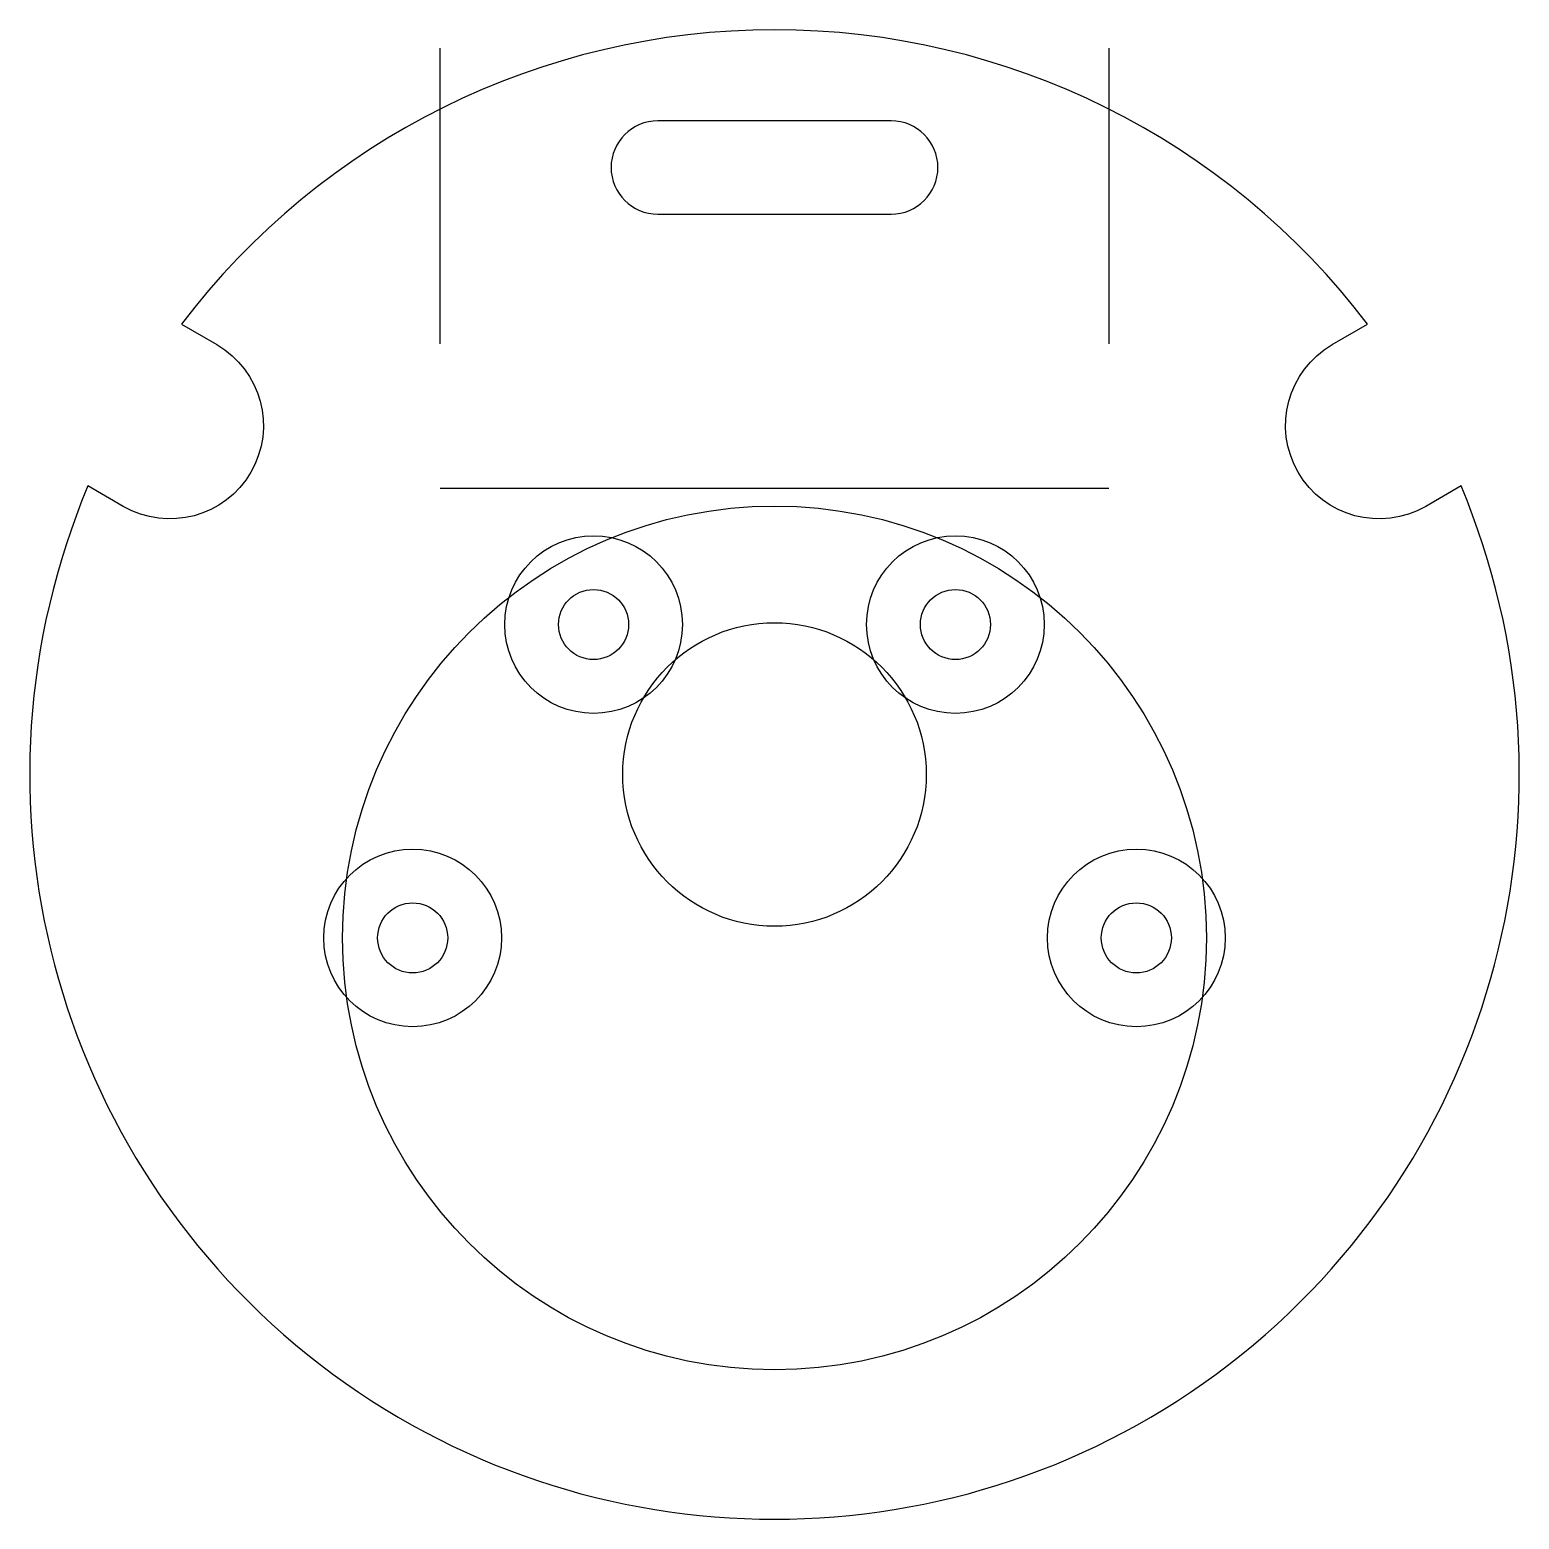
# Model space of a CAD drawing. Header units: millimetres. Extents: x -31.9 to 31.9, y -31.9 to 31.9.
import ezdxf

# ---------------------------------------------------------------- set-up
doc = ezdxf.new("R2010")
doc.units = ezdxf.units.MM
doc.layers.get('0').update_dxf_attribs({"linetype": 'CONTINUOUS'})

msp = doc.modelspace()

# ---------------------------------------------------------------- linework, layer by layer
for p, q in [((-14.322, 18.45), (-14.322, 31.112)), ((14.322, 31.112), (14.322, 18.45)), ((14.322, 12.25), (-14.322, 12.25))]:
    msp.add_line(p, q)
for points in [[(-29.408, 12.36, 1.505025), (29.408, 12.36), (27.894, 11.486, -1), (23.894, 18.414), (25.408, 19.288, 0.496367), (-25.408, 19.288), (-23.894, 18.414, -1), (-27.894, 11.486)], [(5, 24, 1), (5, 28), (-5, 28, 1), (-5, 24)]]:
    msp.add_lwpolyline(points, format="xyb", close=True)
for centre, radius in [((0, -7), 18.5), ((-7.75, 6.423), 3.806), ((7.75, 6.423), 3.806), ((-7.75, 6.423), 1.5), ((7.75, 6.423), 1.5), ((0, 0), 6.5), ((-15.5, -7), 3.806), ((15.5, -7), 3.806), ((-15.5, -7), 1.5), ((15.5, -7), 1.5)]:
    msp.add_circle(centre, radius)

doc.saveas('drawing.dxf')
